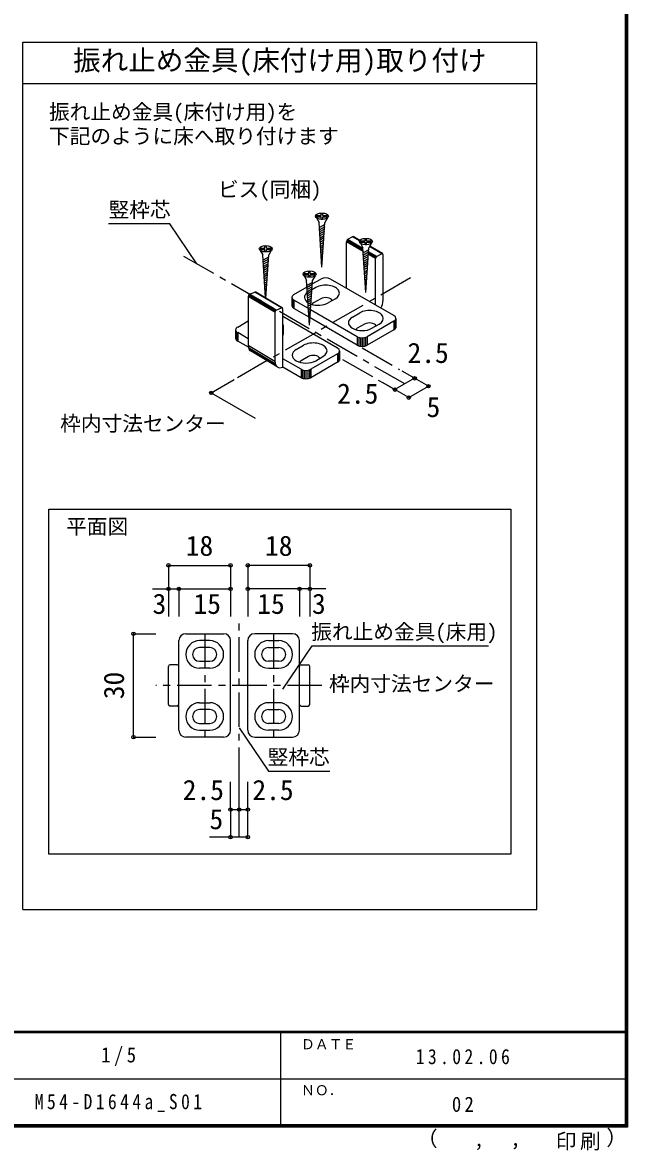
# Model space of a CAD drawing. Units: millimetres, scale not verified, with parts at other scales. Extents: x -973 to 977, y -761 to 696.
# Drawn here: x 538 to 977, y -718 to 100 of the extents above; entities that cross this region are included whole.
import ezdxf
from ezdxf.enums import TextEntityAlignment as Align

# ---------------------------------------------------------------- set-up
doc = ezdxf.new("R2010")
doc.units = ezdxf.units.MM
doc.header["$LTSCALE"] = 5
doc.header["$PDMODE"] = 32
doc.header["$PDSIZE"] = 2.5
doc.linetypes.add('CHAIN1', pattern=[8, 5, -1, 1, -1])
for name, color, linetype in [('0-7_金物', 7, 'Continuous'), ('0-A_文字', 3, 'Continuous'), ('0-B_寸法', 7, 'Continuous'), ('1-4_枠', 3, 'Continuous'), ('1-7_金物', 7, 'Continuous'), ('1-A_文字', 7, 'Continuous'), ('1-B_寸法', 7, 'Continuous'), ('F-1_枠', 6, 'Continuous'), ('F-A_文字', 7, 'Continuous')]:
    doc.layers.add(name, color=color, linetype=linetype)
doc.styles.add('ＭＳ ゴシック', font='')
doc.styles.get('ＭＳ ゴシック').set_extended_font_data('MS Gothic')

msp = doc.modelspace()

# ---------------------------------------------------------------- linework, layer by layer
at = {"layer": '0-7_金物'}
for p, q in [((751.256, -39.826), (751.256, -40.86)), ((751.256, -39.826), (754.619, -39.826)), ((751.256, -40.86), (754.619, -40.86)), ((754.619, -38.31), (755.653, -38.31)), ((754.619, -39.826), (754.619, -38.31)), ((754.619, -42.376), (754.619, -40.86)), ((755.653, -39.826), (755.653, -38.31)), ((755.653, -39.826), (759.016, -39.826)), ((755.653, -40.86), (759.016, -40.86)), ((755.653, -42.376), (755.653, -40.86)), ((759.016, -40.86), (759.016, -39.826)), ((751.151, -41.598), (752.975, -44.758)), ((755.136, -77.376), (752.975, -44.758)), ((757.192, -46.332), (753.228, -48.577)), ((757.085, -47.96), (753.328, -50.087)), ((754.619, -42.376), (755.653, -42.376)), ((755.136, -77.376), (757.297, -44.758)), ((759.121, -41.598), (757.297, -44.758)), ((756.977, -49.588), (753.428, -51.598)), ((756.869, -51.217), (753.528, -53.108)), ((756.761, -52.845), (753.628, -54.618)), ((756.653, -54.473), (753.728, -56.129)), ((756.545, -56.101), (753.828, -57.639)), ((777.233, -55.252), (773.697, -57.293)), ((782.355, -58.209), (777.233, -55.252)), ((782.447, -58.033), (777.462, -55.155)), ((782.516, -57.928), (777.675, -55.134)), ((782.541, -57.894), (777.858, -55.19)), ((786.439, -56.681), (787.473, -56.681)), ((786.439, -58.197), (786.439, -56.681)), ((787.473, -58.197), (787.473, -56.681)), ((710.34, -65.16), (712.164, -68.32)), ((710.445, -63.388), (713.808, -63.388)), ((710.445, -63.388), (710.445, -64.422)), ((710.445, -64.422), (713.808, -64.422)), ((713.808, -63.388), (713.808, -61.872)), ((713.808, -61.872), (714.842, -61.872)), ((713.808, -65.938), (713.808, -64.422)), ((714.842, -63.388), (714.842, -61.872)), ((714.842, -63.388), (718.205, -63.388)), ((718.31, -65.16), (716.486, -68.32)), ((718.205, -64.422), (718.205, -63.388)), ((756.437, -57.729), (753.928, -59.15)), ((756.33, -59.357), (754.028, -60.66)), ((756.222, -60.985), (754.128, -62.17)), ((756.114, -62.614), (754.228, -63.681)), ((756.006, -64.242), (754.329, -65.191)), ((772.813, -92.505), (772.813, -58.824)), ((784.975, -65.845), (772.813, -58.824)), ((784.954, -65.535), (772.844, -58.543)), ((784.93, -65.173), (772.932, -58.245)), ((784.904, -64.784), (773.072, -57.953)), ((784.879, -64.396), (773.255, -57.685)), ((784.855, -64.034), (773.469, -57.46)), ((784.834, -63.723), (773.697, -57.293)), ((782.97, -59.969), (784.795, -63.129)), ((783.076, -58.197), (783.076, -59.231)), ((783.076, -58.197), (786.439, -58.197)), ((783.076, -59.231), (786.439, -59.231)), ((786.956, -95.748), (784.795, -63.129)), ((789.012, -64.703), (785.048, -66.948)), ((786.439, -60.747), (786.439, -59.231)), ((786.439, -60.747), (787.473, -60.747)), ((786.956, -95.748), (789.117, -63.129)), ((787.473, -58.197), (790.835, -58.197)), ((787.473, -59.231), (790.835, -59.231)), ((787.473, -60.747), (787.473, -59.231)), ((790.941, -59.969), (789.117, -63.129)), ((798.446, -67.499), (789.556, -62.367)), ((798.675, -67.402), (789.656, -62.195)), ((798.888, -67.381), (789.718, -62.087)), ((799.071, -67.437), (789.739, -62.05)), ((790.835, -59.231), (790.835, -58.197)), ((714.238, -99.622), (712.164, -68.32)), ((716.382, -69.894), (712.417, -72.139)), ((716.274, -71.522), (712.517, -73.649)), ((716.166, -73.151), (712.617, -75.16)), ((713.808, -65.938), (714.842, -65.938)), ((714.405, -99.722), (716.486, -68.32)), ((755.898, -65.87), (754.429, -66.702)), ((755.79, -67.498), (754.529, -68.212)), ((755.682, -69.126), (754.629, -69.723)), ((755.574, -70.754), (754.729, -71.233)), ((755.467, -72.382), (754.829, -72.743)), ((788.904, -66.331), (785.148, -68.458)), ((788.796, -67.96), (785.248, -69.969)), ((788.689, -69.588), (785.348, -71.479)), ((788.581, -71.216), (785.448, -72.99)), ((788.473, -72.844), (785.548, -74.5)), ((794.027, -71.072), (788.791, -68.049)), ((794.057, -70.79), (788.81, -67.761)), ((794.145, -70.493), (788.832, -67.425)), ((794.286, -70.2), (788.856, -67.066)), ((794.469, -69.933), (788.88, -66.706)), ((794.682, -69.707), (788.902, -66.37)), ((794.911, -69.541), (788.921, -66.083)), ((794.027, -104.752), (794.027, -71.072)), ((798.446, -67.499), (794.911, -69.541)), ((799.33, -68.01), (799.33, -101.69)), ((716.058, -74.779), (712.717, -76.67)), ((715.95, -76.407), (712.817, -78.181)), ((715.842, -78.035), (712.917, -79.691)), ((715.734, -79.663), (713.017, -81.201)), ((715.627, -81.291), (713.117, -82.712)), ((742.265, -81.759), (745.628, -81.759)), ((742.265, -81.759), (742.265, -82.793)), ((745.628, -81.759), (745.628, -80.243)), ((745.628, -80.243), (746.662, -80.243)), ((746.662, -81.759), (746.662, -80.243)), ((746.662, -81.759), (750.025, -81.759)), ((750.025, -82.793), (750.025, -81.759)), ((755.359, -74.01), (754.929, -74.254)), ((788.365, -74.472), (785.648, -76.01)), ((788.257, -76.1), (785.748, -77.521)), ((788.149, -77.728), (785.848, -79.031)), ((788.041, -79.357), (785.948, -80.542)), ((787.934, -80.985), (786.048, -82.052)), ((715.519, -82.919), (713.217, -84.222)), ((715.411, -84.548), (713.318, -85.733)), ((715.303, -86.176), (713.418, -87.243)), ((715.195, -87.804), (713.518, -88.753)), ((715.087, -89.432), (713.618, -90.264)), ((742.16, -83.531), (743.984, -86.691)), ((742.265, -82.793), (745.628, -82.793)), ((746.145, -119.31), (743.984, -86.691)), ((748.201, -88.266), (744.237, -90.51)), ((748.094, -89.894), (744.337, -92.02)), ((745.628, -84.309), (745.628, -82.793)), ((745.628, -84.309), (746.662, -84.309)), ((746.145, -119.31), (748.306, -86.691)), ((748.126, -89.408), (754.252, -85.871)), ((750.13, -83.531), (748.306, -86.691)), ((807.285, -112.407), (761.323, -85.871)), ((787.826, -82.613), (786.148, -83.562)), ((787.718, -84.241), (786.248, -85.073)), ((787.61, -85.869), (786.348, -86.583)), ((787.502, -87.497), (786.449, -88.094)), ((787.394, -89.125), (786.549, -89.604)), ((721.082, -109.344), (701.799, -97.853)), ((721.234, -109.056), (701.951, -97.565)), ((721.433, -108.801), (702.149, -97.31)), ((721.664, -108.596), (702.38, -97.105)), ((702.628, -96.964), (706.458, -95.357)), ((721.911, -108.455), (702.628, -96.964)), ((725.742, -106.848), (706.458, -95.357)), ((725.99, -106.781), (706.706, -95.29)), ((726.22, -106.792), (706.937, -95.301)), ((726.419, -106.881), (707.135, -95.39)), ((714.979, -91.06), (713.718, -91.774)), ((714.871, -92.688), (713.818, -93.285)), ((714.764, -94.316), (713.918, -94.795)), ((714.656, -95.944), (714.018, -96.306)), ((714.548, -97.573), (714.118, -97.816)), ((734.806, -97.097), (744.31, -91.611)), ((747.986, -91.522), (744.437, -93.531)), ((747.878, -93.15), (744.537, -95.041)), ((747.77, -94.778), (744.637, -96.552)), ((747.662, -96.406), (744.737, -98.062)), ((747.554, -98.034), (744.837, -99.573)), ((750.716, -91.994), (747.844, -93.652)), ((787.286, -90.753), (786.649, -91.115)), ((787.179, -92.382), (786.749, -92.625)), ((720.954, -109.939), (701.67, -98.448)), ((701.67, -98.448), (701.67, -134.172)), ((720.987, -109.645), (701.703, -98.154)), ((733.342, -99.139), (733.342, -105.262)), ((733.512, -99.886), (733.512, -106.01)), ((734.012, -100.582), (734.012, -106.706)), ((734.806, -101.18), (734.806, -107.304)), ((745.347, -107.265), (734.806, -101.18)), ((747.446, -99.662), (744.937, -101.083)), ((747.338, -101.291), (745.037, -102.593)), ((747.231, -102.919), (745.137, -104.104)), ((747.123, -104.547), (745.237, -105.614)), ((747.015, -106.175), (745.337, -107.125)), ((754.252, -100.159), (748.949, -103.221)), ((764.858, -100.159), (759.555, -103.221)), ((720.954, -109.939), (720.954, -145.663)), ((721.911, -108.455), (725.742, -106.848)), ((726.699, -149.747), (726.699, -107.529)), ((766.474, -135.969), (726.699, -113.005)), ((745.769, -113.633), (734.806, -107.304)), ((746.907, -107.803), (745.438, -108.635)), ((746.799, -109.431), (745.538, -110.145)), ((746.691, -111.059), (745.638, -111.656)), ((746.583, -112.688), (745.738, -113.166)), ((746.476, -114.316), (745.838, -114.677)), ((780.768, -133.84), (746.493, -114.051)), ((780.768, -127.716), (746.884, -108.153)), ((777.233, -113.427), (782.536, -110.365)), ((808.749, -114.448), (808.749, -120.572)), ((693.996, -120.66), (701.67, -116.229)), ((726.977, -119.639), (726.977, -125.763)), ((746.368, -115.944), (745.938, -116.187)), ((786.072, -118.53), (780.768, -121.592)), ((807.285, -116.489), (787.839, -127.716)), ((807.285, -122.613), (787.839, -133.84)), ((791.375, -121.592), (796.678, -118.53)), ((807.285, -116.489), (807.285, -122.613)), ((808.079, -115.891), (808.079, -122.015)), ((808.579, -115.195), (808.579, -121.319)), ((692.531, -122.701), (692.531, -128.825)), ((692.701, -123.448), (692.701, -129.572)), ((693.201, -124.144), (693.201, -130.268)), ((701.67, -129.173), (693.996, -124.742)), ((693.996, -124.742), (693.996, -130.866)), ((701.774, -135.357), (693.996, -130.866)), ((780.768, -127.716), (780.768, -133.84)), ((781.804, -128.175), (781.804, -134.299)), ((783.01, -128.463), (783.01, -134.587)), ((784.304, -128.562), (784.304, -134.685)), ((785.598, -128.463), (785.598, -134.587)), ((786.804, -128.175), (786.804, -134.299)), ((787.839, -127.716), (787.839, -133.84)), ((720.954, -145.663), (701.67, -134.172)), ((721.15, -147.261), (701.866, -135.771)), ((721.724, -148.587), (702.44, -137.096)), ((722.637, -149.549), (703.353, -138.059)), ((736.422, -136.989), (741.725, -133.928)), ((767.768, -138.757), (767.768, -144.881)), ((767.939, -138.01), (767.939, -144.134)), ((739.958, -151.278), (726.699, -143.624)), ((745.261, -142.093), (739.958, -145.154)), ((766.474, -140.051), (747.029, -151.278)), ((766.474, -146.175), (747.029, -157.402)), ((750.564, -145.154), (755.867, -142.093)), ((766.474, -140.051), (766.474, -146.175)), ((767.269, -139.453), (767.269, -145.577)), ((739.958, -157.402), (726.699, -149.747)), ((739.958, -151.278), (739.958, -157.402)), ((740.993, -151.737), (740.993, -157.861)), ((742.199, -152.025), (742.199, -158.149)), ((743.493, -152.124), (743.493, -158.247)), ((744.787, -152.025), (744.787, -158.149)), ((745.993, -151.737), (745.993, -157.861)), ((747.029, -151.278), (747.029, -157.402)), ((557.149, -502.839), (557.149, -252.704)), ((892.007, -502.839), (557.149, -502.839))]:
    msp.add_line(p, q, dxfattribs=at)
for points in [[(714.842, -65.938), (714.842, -64.422), (718.205, -64.422)], [(746.662, -84.309), (746.662, -82.793), (750.025, -82.793)], [(557.149, -252.704), (892.007, -252.704), (892.007, -502.839)]]:
    msp.add_lwpolyline(points, dxfattribs=at)
for centre in [(755.136, -40.343), (786.956, -58.714), (714.325, -63.905), (746.145, -82.276)]:
    msp.add_ellipse(centre, major_axis=(4.71, 0), ratio=0.5, dxfattribs=at)
for centre, major_axis, ratio, start_param, end_param in [((777.233, -56.273), (0.625, 1.083), 0.57735, 6.2831853, 7.0685835), ((773.697, -58.314), (0.625, 1.083), 0.57735, 0.7853982, 2.3561945), ((794.911, -70.561), (0.625, 1.083), 0.57735, 0.7853982, 2.3561945), ((798.446, -68.52), (0.625, 1.083), 0.57735, 5.4977871, 7.0685835), ((757.787, -96.077), (10, 0), 0.57735, 5.4977871, 8.6393798), ((757.787, -87.912), (-5, 0), 0.57735, 3.9269908, 5.4977871), ((702.628, -98.047), (0.64, 1.074), 0.663414, 0.7318184, 2.3026147), ((706.458, -96.44), (0.64, 1.074), 0.663414, 6.2296055, 7.0150037), ((738.342, -99.139), (-5, 0), 0.57735, 5.4977871, 7.0685835), ((752.484, -99.139), (10, 0), 0.57735, 2.4831952, 3.8764508), ((738.342, -105.262), (-5, 0), 0.57735, 6.2831853, 7.0685835), ((752.484, -99.139), (10, 0), 0.57735, 4.1506266, 5.4977871), ((752.484, -105.262), (5, 0), 0.57735, 2.3561945, 2.7802255), ((757.787, -102.201), (5, 0), 0.57735, 0.2617994, 2.3561945), ((794.027, -104.752), (3.75, 6.495), 0.57735, 4.712389, 5.4977871), ((721.911, -109.537), (0.64, 1.074), 0.663414, 0.7318184, 2.3026147), ((725.742, -107.93), (0.64, 1.074), 0.663414, 5.4442074, 7.0150037), ((784.304, -117.51), (10, 0), 0.57735, 2.3561945, 5.4977871), ((789.607, -114.448), (10, 0), 0.57735, 5.4977871, 8.6393798), ((803.749, -114.448), (-5, 0), 0.57735, 2.3561945, 3.9269908), ((697.531, -122.701), (-5, 0), 0.57735, 5.4977871, 7.0685835), ((716.977, -119.639), (10, 0), 0.57735, 6.047146, 6.5192246), ((784.304, -123.634), (5, 0), 0.57735, 2.3561945, 2.7802255), ((789.607, -120.572), (5, 0), 0.57735, 0.2617994, 2.3561945), ((803.749, -120.572), (-5, 0), 0.57735, 2.3561945, 3.1415927), ((697.531, -128.825), (-5, 0), 0.57735, 6.2831853, 7.0685835), ((716.977, -125.763), (10, 0), 0.57735, 6.047146, 6.5192246), ((784.304, -125.675), (-5, 0), 0.57735, 0.7853982, 2.3561945), ((707.416, -131.761), (3.839, 6.443), 0.663414, 2.3026147, 3.0880129), ((743.493, -141.072), (10, 0), 0.57735, 2.3561945, 5.4977871), ((748.796, -138.01), (10, 0), 0.57735, 5.4977871, 8.6393798), ((762.939, -138.01), (-5, 0), 0.57735, 2.3561945, 3.9269908), ((784.304, -131.799), (-5, 0), 0.57735, 0.7853982, 2.3561945), ((726.699, -143.252), (3.839, 6.443), 0.663414, 2.3026147, 3.873411), ((743.493, -147.196), (5, 0), 0.57735, 2.3561945, 2.7802255), ((748.796, -144.134), (5, 0), 0.57735, 0.2617994, 2.3561945), ((762.939, -144.134), (-5, 0), 0.57735, 2.3561945, 3.1415927), ((743.493, -149.237), (-5, 0), 0.57735, 0.7853982, 2.3561945), ((743.493, -155.361), (-5, 0), 0.57735, 0.7853982, 2.3561945)]:
    msp.add_ellipse(centre, major_axis=major_axis, ratio=ratio, start_param=start_param, end_param=end_param, dxfattribs=at)
at = {"layer": '0-A_文字'}
for p, q in [((538.284, -543.141), (538.284, 85.992)), ((538.284, 85.992), (910.997, 85.992)), ((910.997, -543.141), (910.997, 85.992)), ((538.284, 55.992), (910.997, 55.992)), ((538.284, -543.141), (910.997, -543.141))]:
    msp.add_line(p, q, dxfattribs=at)
at = {"layer": '0-A_文字', "color": 4}
for p, q in [((644.767, -45.845), (600.362, -45.845)), ((664.451, -74.937), (644.767, -45.845)), ((726.736, -383.348), (747.96, -351.981)), ((747.96, -351.981), (875.947, -351.981)), ((695.121, -411.453), (716.345, -442.82)), ((716.345, -442.82), (760.749, -442.82))]:
    msp.add_line(p, q, dxfattribs=at)
at = {"layer": '0-B_寸法', "color": 4, "linetype": 'CHAIN1'}
for p, q in [((815.194, -161.968), (653.042, -68.35)), ((819.386, -85.008), (693.636, -157.61)), ((784.304, -135.881), (811.41, -151.531)), ((770.01, -144.134), (799.406, -161.106))]:
    msp.add_line(p, q, dxfattribs=at)
at = {"layer": '0-B_寸法', "color": 4}
for p, q in [((822.341, -157.842), (813.37, -152.662)), ((832.341, -163.615), (813.701, -152.853)), ((674.852, -168.455), (691.496, -158.845)), ((799.406, -161.106), (808.047, -166.095)), ((818.047, -171.868), (799.406, -161.106)), ((822.341, -157.842), (808.047, -166.095)), ((674.852, -168.455), (706.732, -186.86)), ((818.047, -171.868), (832.341, -163.615))]:
    msp.add_line(p, q, dxfattribs=at)
at = {"layer": '0-B_寸法'}
for p in [(822.341, -157.842), (832.341, -163.615), (674.852, -168.455), (808.047, -166.095), (818.047, -171.868)]:
    msp.add_point(p, dxfattribs=at)
at = {"layer": '1-4_枠', "color": 4, "linetype": 'CHAIN1'}
for p, q in [((695.079, -490.637), (695.079, -333.105)), ((670.079, -343.105), (670.079, -418.105)), ((720.079, -343.105), (720.079, -418.105)), ((755.079, -380.605), (634.624, -380.605))]:
    msp.add_line(p, q, dxfattribs=at)
at = {"layer": '1-7_金物'}
for p, q in [((656.329, -343.105), (683.829, -343.105)), ((733.829, -343.105), (706.329, -343.105)), ((651.329, -413.105), (651.329, -348.105)), ((673.829, -348.105), (666.329, -348.105)), ((688.829, -413.105), (688.829, -348.105)), ((701.329, -413.105), (701.329, -348.105)), ((716.329, -348.105), (723.829, -348.105)), ((738.829, -413.105), (738.829, -348.105)), ((673.829, -353.105), (666.329, -353.105)), ((716.329, -353.105), (723.829, -353.105)), ((643.829, -394.355), (643.829, -366.855)), ((650.079, -365.605), (645.079, -365.605)), ((666.329, -363.105), (673.829, -363.105)), ((723.829, -363.105), (716.329, -363.105)), ((740.079, -365.605), (745.079, -365.605)), ((746.329, -394.355), (746.329, -366.855)), ((673.829, -368.105), (666.329, -368.105)), ((716.329, -368.105), (723.829, -368.105)), ((650.079, -395.605), (645.079, -395.605)), ((666.329, -393.105), (673.829, -393.105)), ((673.829, -398.105), (666.329, -398.105)), ((723.829, -393.105), (716.329, -393.105)), ((716.329, -398.105), (723.829, -398.105)), ((740.079, -395.605), (745.079, -395.605)), ((666.329, -408.105), (673.829, -408.105)), ((723.829, -408.105), (716.329, -408.105)), ((666.329, -413.105), (673.829, -413.105)), ((723.829, -413.105), (716.329, -413.105)), ((683.829, -418.105), (656.329, -418.105)), ((706.329, -418.105), (733.829, -418.105))]:
    msp.add_line(p, q, dxfattribs=at)
for centre, radius, start, end in [((656.329, -348.105), 5, 90, 180), ((683.829, -348.105), 5, 0, 90), ((706.329, -348.105), 5, 90, 180), ((733.829, -348.105), 5, 0, 90), ((666.329, -358.105), 10, 90, 270), ((673.829, -358.105), 10, 270, 90), ((716.329, -358.105), 10, 90, 270), ((723.829, -358.105), 10, 270, 90), ((666.329, -358.105), 5, 90, 270), ((673.829, -358.105), 5, 270, 90), ((716.329, -358.105), 5, 90, 270), ((723.829, -358.105), 5, 270, 90), ((645.079, -366.855), 1.25, 90, 180), ((650.079, -366.855), 1.25, 0, 90), ((740.079, -366.855), 1.25, 90, 180), ((745.079, -366.855), 1.25, 0, 90), ((645.079, -394.355), 1.25, 180, 270), ((650.079, -394.355), 1.25, 270, 0), ((666.329, -403.105), 10, 90, 270), ((666.329, -403.105), 5, 90, 270), ((673.829, -403.105), 10, 270, 90), ((673.829, -403.105), 5, 270, 90), ((716.329, -403.105), 10, 90, 270), ((716.329, -403.105), 5, 90, 270), ((723.829, -403.105), 10, 270, 90), ((723.829, -403.105), 5, 270, 90), ((740.079, -394.355), 1.25, 180, 270), ((745.079, -394.355), 1.25, 270, 0), ((656.329, -413.105), 5, 180, 270), ((683.829, -413.105), 5, 270, 0), ((706.329, -413.105), 5, 180, 270), ((733.829, -413.105), 5, 270, 0)]:
    msp.add_arc(centre, radius, start, end, dxfattribs=at)
at = {"layer": '1-B_寸法', "color": 4}
for p, q in [((643.829, -293.497), (688.829, -293.497)), ((643.829, -293.497), (643.829, -310.605)), ((688.829, -293.497), (688.829, -310.605)), ((701.329, -293.497), (701.329, -310.605)), ((746.329, -293.497), (701.329, -293.497)), ((746.329, -293.497), (746.329, -310.605)), ((632.264, -310.605), (651.329, -310.605)), ((643.829, -310.605), (643.829, -330.605)), ((651.329, -310.605), (651.329, -330.605)), ((651.329, -310.605), (688.829, -310.605)), ((688.829, -310.605), (688.829, -330.605)), ((738.829, -310.605), (701.329, -310.605)), ((701.329, -310.605), (701.329, -330.605)), ((738.829, -310.605), (738.829, -330.605)), ((757.894, -310.605), (738.829, -310.605)), ((746.329, -310.605), (746.329, -330.605)), ((618.446, -343.105), (634.624, -343.105)), ((618.446, -418.105), (618.446, -343.105)), ((618.446, -418.105), (634.624, -418.105)), ((688.829, -470.621), (688.829, -450.621)), ((695.079, -470.621), (695.079, -450.621)), ((701.329, -470.621), (701.329, -450.621)), ((688.829, -470.621), (688.829, -490.637)), ((688.829, -470.621), (695.079, -470.621)), ((695.079, -470.621), (701.329, -470.621)), ((701.329, -490.637), (701.329, -470.621)), ((701.329, -490.637), (673.53, -490.637))]:
    msp.add_line(p, q, dxfattribs=at)
at = {"layer": '1-B_寸法'}
for p in [(643.829, -293.497), (688.829, -293.497), (701.329, -293.497), (746.329, -293.497), (643.829, -310.605), (651.329, -310.605), (688.829, -310.605), (701.329, -310.605), (738.829, -310.605), (746.329, -310.605), (618.446, -343.105), (618.446, -418.105), (688.829, -470.621), (695.079, -470.621), (701.329, -470.621), (688.829, -490.637), (701.329, -490.637)]:
    msp.add_point(p, dxfattribs=at)
at = {"layer": 'F-1_枠'}
for p, q in [((974.986, 695.833), (974.986, -700.833)), ((975.82, 695.833), (975.82, -700.833)), ((976.653, 695.833), (976.653, -700.833)), ((976.653, -631.667), (-973.347, -631.667)), ((976.653, -632.5), (-973.347, -632.5)), ((724.986, -632.5), (724.986, -699.167)), ((1.653, -665.833), (974.986, -665.834)), ((976.653, -699.167), (-973.347, -699.167)), ((976.653, -700), (-973.347, -700)), ((976.653, -700.833), (-973.347, -700.833))]:
    msp.add_line(p, q, dxfattribs=at)

# ---------------------------------------------------------------- texts
at = {"layer": '0-A_文字', "color": 7, "style": 'ＭＳ ゴシック'}
for s, height, p in [('振れ止め金具(床付け用)取り付け', 14.66, (574.641, 60.992)), ('振れ止め金具(床付け用)を', 11, (557.193, 26.533)), ('下記のように床へ取り付けます', 11, (557.193, 8.997)), ('平面図', 11, (569.59, -274.181))]:
    msp.add_text(s, height=height, dxfattribs=at).set_placement(p, align=Align.BOTTOM_LEFT)
at = {"layer": '0-B_寸法', "style": 'ＭＳ ゴシック'}
for s, height, p in [('ビス(同梱)', 11, (679.707, -29.68)), ('2.5', 14.66, (817.177, -151.119)), ('2.5', 14.66, (766.114, -180.651)), ('5', 14.66, (830.982, -190.381)), ('枠内寸法センター', 11, (565.263, -199.474)), ('枠内寸法センター', 11, (760.179, -388.105))]:
    msp.add_text(s, height=height, dxfattribs=at).set_placement(p, align=Align.BOTTOM_LEFT)
at = {"layer": '1-A_文字', "style": 'ＭＳ ゴシック'}
for s, p in [('竪枠芯', (600.362, -44.346)), ('振れ止め金具(床用)', (747.364, -350.481)), ('竪枠芯', (715.749, -441.321))]:
    msp.add_text(s, height=11, dxfattribs=at).set_placement(p, align=Align.BOTTOM_LEFT)
at = {"layer": '1-B_寸法', "style": 'ＭＳ ゴシック'}
for s, p in [('18', (656.329, -290.997)), ('18', (713.829, -290.997)), ('3', (632.264, -333.105)), ('15', (661.954, -333.105)), ('15', (708.204, -333.105)), ('3', (747.894, -333.105)), ('2.5', (654.141, -468.121)), ('2.5', (704.67, -468.121)), ('5', (673.53, -489.248))]:
    msp.add_text(s, height=14.66, dxfattribs=at).set_placement(p, align=Align.BOTTOM_LEFT)
msp.add_text('30', height=14.66, rotation=90, dxfattribs=at).set_placement((615.946, -390.605), align=Align.BOTTOM_LEFT)
at = {"layer": 'F-A_文字', "style": 'ＭＳ ゴシック'}
for s, height, p in [('ＤＡＴＥ', 7.331, (739.986, -646.667)), ('ＮＯ．', 7.331, (739.986, -680.001)), ('（', 11, (823.992, -718.052)), ('）', 11, (961.387, -717.355)), (',', 11, (865.199, -718.052)), (',', 11, (891.686, -717.588))]:
    msp.add_text(s, height=height, dxfattribs=at).set_placement(p, align=Align.BOTTOM_LEFT)
at = {"layer": 'F-A_文字', "char_height": 11, "attachment_point": 7, "style": 'ＭＳ ゴシック'}
for s, insert in [('\\T1.38;\\W0.9;1/5', (594.986, -656.667)), ('\\T1.39;\\W0.85;13.02.06', (823.111, -655.417)), ('\\T1.39;\\W0.85;M54-D1644a_S01', (546.861, -690.001)), ('\\T1.36;\\W0.9;02', (849.361, -690.001)), ('\\T1.17;印刷', (924.678, -717.82))]:
    msp.add_mtext(s, dxfattribs=dict(at, insert=insert))

doc.saveas('drawing.dxf')
